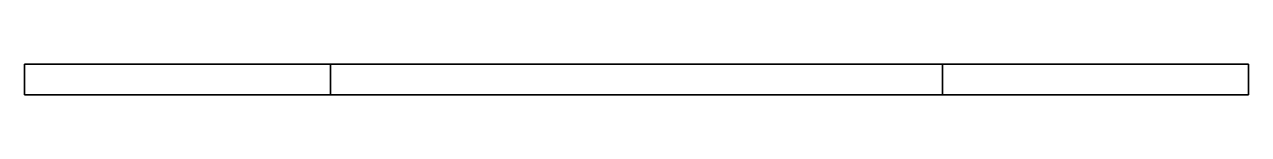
# Model space of a CAD drawing. Extents: x -2 to 0, y -0.05 to 0.
import ezdxf

# ---------------------------------------------------------------- set-up
doc = ezdxf.new("R2010")
doc.units = 0
doc.layers.add('DOOR', color=1, linetype='CONTINUOUS')

msp = doc.modelspace()

# ---------------------------------------------------------------- linework, layer by layer
at = {"layer": 'DOOR'}
for points in [[(-2, 0, 3.4), (-2, -0.05, 3.4), (0, -0.05, 3.4), (0, 0, 3.4)], [(-0.5, 0, 2.29), (0, 0), (-2, 0), (-1.5, 0, 2.29)], [(-2, 0), (-2, -0.05), (-2, -0.05, 3.4), (-2, 0, 3.4)], [(-2, 0, 3.4), (-1.5, 0, 2.72), (-1.5, 0, 2.29), (-2, 0)], [(-2, 0, 3.4), (0, 0, 3.4), (-0.5, 0, 2.72), (-1.5, 0, 2.72)], [(-1.5, 0, 2.29), (-1.5, -0.05, 2.29), (-0.5, -0.05, 2.29), (-0.5, 0, 2.29)], [(-1.5, 0, 2.72), (-1.5, -0.05, 2.72), (-1.5, -0.05, 2.29), (-1.5, 0, 2.29)], [(-0.5, 0, 2.29), (-0.5, -0.05, 2.29), (-0.5, -0.05, 2.72), (-0.5, 0, 2.72)], [(0, 0), (-0.5, 0, 2.29), (-0.5, 0, 2.72), (0, 0, 3.4)], [(0, -0.05, 3.4), (0, -0.05), (0, 0), (0, 0, 3.4)], [(-1.5, -0.05, 2.29), (-2, -0.05), (0, -0.05), (-0.5, -0.05, 2.29)], [(-1.5, -0.05, 2.72), (-2, -0.05, 3.4), (-2, -0.05), (-1.5, -0.05, 2.29)], [(0, -0.05, 3.4), (-2, -0.05, 3.4), (-1.5, -0.05, 2.72), (-0.5, -0.05, 2.72)], [(-0.5, -0.05, 2.29), (0, -0.05), (0, -0.05, 3.4), (-0.5, -0.05, 2.72)]]:
    msp.add_3dface(points, dxfattribs=at)

doc.saveas('drawing.dxf')
